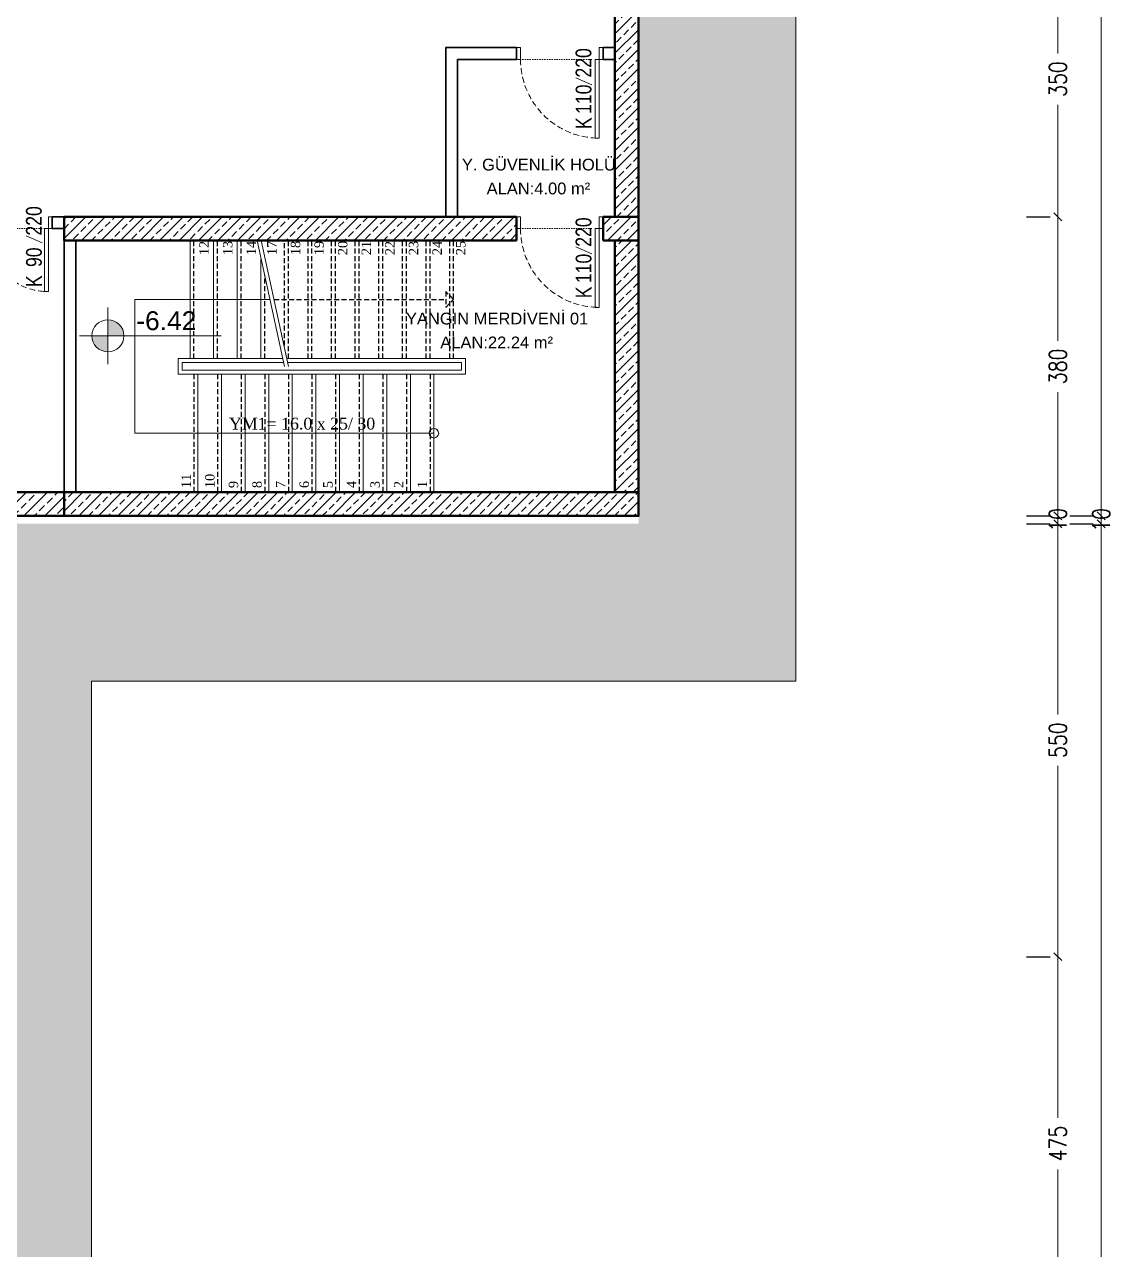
# Model space of a CAD drawing. Header units: millimetres. Extents: x -7453 to 3447, y 1740 to 11040.
# Drawn here: x -394 to 988, y 6392 to 7948 of the extents above; entities that cross this region are included whole.
import ezdxf
from ezdxf.enums import TextEntityAlignment as Align

# ---------------------------------------------------------------- set-up
doc = ezdxf.new("R2010")
doc.units = ezdxf.units.MM
for name, pattern in [('244-L101$0$244-L101$0$244-L101$0$HIDDEN', [9.525, 6.35, -3.175]), ('ACAD_ISO07W100', [3, 0, -3]), ('DASHED', [0.75, 0.5, -0.25])]:
    doc.linetypes.add(name, pattern=pattern)
for name, color, linetype, lineweight in [('betonarme-İM', 1, 'Continuous', 50), ('duvar-İM', 71, 'Continuous', 35), ('kapı-açılış-İM', 253, 'Continuous', 5), ('kapı-kesit-İM', 252, 'Continuous', 9), ('kapı-poz-İM', 115, 'Continuous', 0), ('korkuluk-İM', 212, 'Continuous', 20), ('kot-İM', 43, 'Continuous', 20), ('merdiven-İM', 251, 'Continuous', 20), ('tarama-b.a-İM', 8, 'Continuous', 9), ('tarama-toprak-İM', 245, 'Continuous', 0), ('yazı-mekan-İM', 43, 'Continuous', 30), ('ölçü-dış-İM', 7, 'Continuous', 20)]:
    doc.layers.add(name, color=color, linetype=linetype, lineweight=lineweight)
doc.layers.add('IZ', color=8, linetype='Continuous')
doc.styles.add('ARIAL', font='arial.ttf')
doc.styles.get("Standard").update_dxf_attribs({"font": 'arial.ttf'})
doc.styles.add('YAZ-50', font='times.ttf', dxfattribs={"width": 0.9})
doc.styles.add('ÖLÇÜ_İM', font='romans.shx', dxfattribs={"width": 0.8})
doc.dimstyles.new('ÖLÇÜ_İM_1-100', dxfattribs={"dimscale": 100, "dimtxt": 0.22, "dimasz": 0.1, "dimexe": 0.1, "dimexo": 0.4, "dimgap": 0.1, "dimtad": 0, "dimdec": 1, "dimrnd": 0.5, "dimzin": 12, "dimdsep": 46, "dimtxsty": 'ÖLÇÜ_İM', "dimblk1": 'OBLIQUE', "dimblk2": 'OBLIQUE', "dimsah": 1, "dimcen": 0.09, "dimdle": 0.1, "dimclrd": 256, "dimclre": 256, "dimclrt": 256, "dimadec": 0, "dimazin": 3, "dimtfac": 1, "dimtdec": 1, "dimtix": 1, "dimtofl": 0, "dimtmove": 2, "dimatfit": 3, "dimldrblk": 'OBLIQUE', "dimfxl": 0, "dimtolj": 1, "dimlwd": -1, "dimarcsym": 0})
pattern_1 = [(45, (-88873.535, 105652.777), (-12.3743687, 12.3743687), []), (45, (-88861.16, 105652.777), (-12.3743687, 12.3743687), [8.75, -4.375])]

# ---------------------------------------------------------------- blocks, each defined once
blk = doc.blocks.new('DAİRE ETİKET İM')
at = {"layer": 'yazı-mekan-İM', "style": 'ARIAL'}
blk.add_attdef('DAİRENO', text='', height=15, dxfattribs=at).set_placement((50, 2.8), align=Align.CENTER)
at = {"layer": 'yazı-mekan-İM'}
blk.add_attdef('ALAN:', text='', height=15, dxfattribs=at).set_placement((49.4, -27.6), align=Align.CENTER)
blk = doc.blocks.new('okul 15-110')
at = {"layer": 'duvar-İM'}
for points in [[(0, 15), (0, 0)], [(110, 15), (110, 0)]]:
    blk.add_lwpolyline(points, dxfattribs=at)
at = {"layer": 'kapı-açılış-İM', "linetype": 'ACAD_ISO07W100'}
blk.add_line((105, 15), (10, 15), dxfattribs=at)
at = {"layer": 'kapı-açılış-İM', "color": 30, "linetype": 'DASHED', "ltscale": 15}
blk.add_arc((5, 15), 100, 0, 90, dxfattribs=at)
at = {"layer": 'kapı-kesit-İM', "color": 30}
blk.add_lwpolyline([(5, 15), (10, 15), (10, 115), (5, 115)], close=True, dxfattribs=at)
at = {"layer": 'kapı-kesit-İM', "color": 84}
for points in [[(5, 0), (0, 0), (0, 15), (5, 15)], [(110, 0), (105, 0), (105, 15), (110, 15)]]:
    blk.add_lwpolyline(points, close=True, dxfattribs=at)
blk = doc.blocks.new('KAPI ETİKET 100')
blk.add_lwpolyline([(-19.9, 65.2), (0.6, 56.3)])
at = {"width": 0.8}
blk.add_attdef('000', text='', height=20, rotation=90, dxfattribs=at).set_placement((-20.2, 84.1), align=Align.TOP_CENTER)
blk.add_attdef('000', text='', height=20, rotation=90, dxfattribs=at).set_placement((-0.1, 37.9), align=Align.CENTER)
blk.add_attdef('K', text='', height=20, rotation=90, dxfattribs=at).set_placement((-10, 7.5), align=Align.MIDDLE_CENTER)
blk = doc.blocks.new('kot plan 100')
h = blk.add_hatch(color=256)
h.paths.add_polyline_path([(0, 20.4), (0, 0), (20.4, 0, 0.414214)])
h.paths.add_polyline_path([(0, 0), (-20.4, 0, 0.414214), (0, -20.4)])
at = {"ltscale": 500}
for points in [[(0, -36), (0, 36)], [(144, 0), (-36, 0)]]:
    blk.add_lwpolyline(points, dxfattribs=at)
blk.add_circle((0, 0), 20.4)
at = {"style": 'ARIAL'}
blk.add_attdef('INCE_KOT', (36, 7.2), '', height=36, dxfattribs=at)
blk.add_attdef('KALIN_KOT', text='', height=36, dxfattribs=at).set_placement((36, -7.2), align=Align.TOP_LEFT)
blk = doc.blocks.new('okul 15-90')
at = {"layer": 'duvar-İM'}
for points in [[(0, 15), (0, 0)], [(90, 15), (90, 0)]]:
    blk.add_lwpolyline(points, dxfattribs=at)
at = {"layer": 'kapı-açılış-İM', "linetype": 'ACAD_ISO07W100'}
blk.add_line((85, 15), (10, 15), dxfattribs=at)
at = {"layer": 'kapı-açılış-İM', "color": 30, "linetype": 'DASHED', "ltscale": 15}
blk.add_arc((5, 15), 80, 0, 90, dxfattribs=at)
at = {"layer": 'kapı-kesit-İM', "color": 30}
blk.add_lwpolyline([(5, 15), (10, 15), (10, 95), (5, 95)], close=True, dxfattribs=at)
at = {"layer": 'kapı-kesit-İM', "color": 84}
for points in [[(5, 0), (0, 0), (0, 15), (5, 15)], [(90, 0), (85, 0), (85, 15), (90, 15)]]:
    blk.add_lwpolyline(points, close=True, dxfattribs=at)
blk = doc.blocks.new('_OBLIQUE')
at = {"color": 0, "linetype": 'ByBlock'}
blk.add_line((-0.5, -0.5), (0.5, 0.5), dxfattribs=at)
blk = doc.blocks.new('*D189')
at = {"layer": 'Defpoints', "color": 0}
for p in [(919.1, 7703.6, 0), (919.1, 7703.6, 0), (919.1, 7323.6, 0)]:
    blk.add_point(p, dxfattribs=at)
at = {"layer": 'ölçü-dış-İM'}
for p, q in [((919.1, 7713.6, 0), (919.1, 7546.2, 0)), ((919.1, 7313.6, 0), (919.1, 7480.9, 0))]:
    blk.add_line(p, q, dxfattribs=at)
at = {"layer": 'ölçü-dış-İM', "lineweight": -2}
for p, q in [((879.1, 7703.6, 0), (909.1, 7703.6, 0)), ((879.1, 7323.6, 0), (909.1, 7323.6, 0))]:
    blk.add_line(p, q, dxfattribs=at)
at = {"layer": 'ölçü-dış-İM', "xscale": 10, "yscale": 10, "zscale": 10}
for p, rotation in [((919.1, 7703.6, 0), 90), ((919.1, 7323.6, 0), 270)]:
    blk.add_blockref('_OBLIQUE', p, dxfattribs=dict(at, rotation=rotation))
at = {"layer": 'ölçü-dış-İM', "insert": (919.1, 7513.6, 0), "char_height": 22, "attachment_point": 5, "rotation": 90, "style": 'ÖLÇÜ_İM'}
blk.add_mtext('\\A1;380', dxfattribs=at)
blk = doc.blocks.new('*D192')
at = {"layer": 'Defpoints', "color": 0}
for p in [(974.1, 9083.6), (974.1, 9083.6, 0), (974.1, 7323.6, 0)]:
    blk.add_point(p, dxfattribs=at)
at = {"layer": 'ölçü-dış-İM'}
for p, q in [((974.1, 9093.6, 0), (974.1, 8243.3, 0)), ((974.1, 7313.6, 0), (974.1, 8163.8, 0))]:
    blk.add_line(p, q, dxfattribs=at)
at = {"layer": 'ölçü-dış-İM', "lineweight": -2}
for p, q in [((934.1, 9083.6, 0), (964.1, 9083.6, 0)), ((934.1, 7323.6, 0), (964.1, 7323.6, 0))]:
    blk.add_line(p, q, dxfattribs=at)
at = {"layer": 'ölçü-dış-İM', "xscale": 10, "yscale": 10, "zscale": 10}
for p, rotation in [((974.1, 9083.6, 0), 90), ((974.1, 7323.6, 0), 270)]:
    blk.add_blockref('_OBLIQUE', p, dxfattribs=dict(at, rotation=rotation))
at = {"layer": 'ölçü-dış-İM', "insert": (974.1, 8203.6, 0), "char_height": 22, "attachment_point": 5, "rotation": 90, "style": 'ÖLÇÜ_İM'}
blk.add_mtext('\\A1;1760', dxfattribs=at)
blk = doc.blocks.new('*D196')
at = {"layer": 'Defpoints', "color": 0}
for p in [(919.1, 8053.6, 0), (919.1, 8053.6, 0), (919.1, 7703.6, 0)]:
    blk.add_point(p, dxfattribs=at)
at = {"layer": 'ölçü-dış-İM'}
for p, q in [((919.1, 8063.6, 0), (919.1, 7911.2, 0)), ((919.1, 7693.6, 0), (919.1, 7845.9, 0))]:
    blk.add_line(p, q, dxfattribs=at)
at = {"layer": 'ölçü-dış-İM', "lineweight": -2}
for p, q in [((879.1, 8053.6, 0), (909.1, 8053.6, 0)), ((879.1, 7703.6, 0), (909.1, 7703.6, 0))]:
    blk.add_line(p, q, dxfattribs=at)
at = {"layer": 'ölçü-dış-İM', "xscale": 10, "yscale": 10, "zscale": 10}
for p, rotation in [((919.1, 8053.6, 0), 90), ((919.1, 7703.6, 0), 270)]:
    blk.add_blockref('_OBLIQUE', p, dxfattribs=dict(at, rotation=rotation))
at = {"layer": 'ölçü-dış-İM', "insert": (919.1, 7878.6, 0), "char_height": 22, "attachment_point": 5, "rotation": 90, "style": 'ÖLÇÜ_İM'}
blk.add_mtext('\\A1;350', dxfattribs=at)
blk = doc.blocks.new('*D199')
at = {"layer": 'Defpoints', "color": 0}
for p in [(919.1, 7323.6, 0), (919.1, 7323.6, 0), (919.1, 7313.6, 0)]:
    blk.add_point(p, dxfattribs=at)
at = {"layer": 'ölçü-dış-İM'}
for p, q in [((919.1, 7323.6, 0), (919.1, 7333.6, 0)), ((919.1, 7313.6, 0), (919.1, 7303.6, 0))]:
    blk.add_line(p, q, dxfattribs=at)
at = {"layer": 'ölçü-dış-İM', "lineweight": -2}
for p, q in [((879.1, 7323.6, 0), (909.1, 7323.6, 0)), ((879.1, 7313.6, 0), (909.1, 7313.6, 0))]:
    blk.add_line(p, q, dxfattribs=at)
at = {"layer": 'ölçü-dış-İM', "xscale": 10, "yscale": 10, "zscale": 10}
for p, rotation in [((919.1, 7323.6, 0), 270), ((919.1, 7313.6, 0), 90)]:
    blk.add_blockref('_OBLIQUE', p, dxfattribs=dict(at, rotation=rotation))
at = {"layer": 'ölçü-dış-İM', "insert": (919.1, 7318.6, 0), "char_height": 22, "attachment_point": 5, "rotation": 90, "style": 'ÖLÇÜ_İM'}
blk.add_mtext('\\A1;10', dxfattribs=at)
blk = doc.blocks.new('*D200')
at = {"layer": 'Defpoints', "color": 0}
for p in [(974.1, 7323.6, 0), (974.1, 7323.6, 0), (974.1, 7313.6, 0)]:
    blk.add_point(p, dxfattribs=at)
at = {"layer": 'ölçü-dış-İM'}
for p, q in [((974.1, 7323.6, 0), (974.1, 7333.6, 0)), ((974.1, 7313.6, 0), (974.1, 7303.6, 0))]:
    blk.add_line(p, q, dxfattribs=at)
at = {"layer": 'ölçü-dış-İM', "lineweight": -2}
for p, q in [((934.1, 7323.6, 0), (964.1, 7323.6, 0)), ((934.1, 7313.6, 0), (964.1, 7313.6, 0))]:
    blk.add_line(p, q, dxfattribs=at)
at = {"layer": 'ölçü-dış-İM', "xscale": 10, "yscale": 10, "zscale": 10}
for p, rotation in [((974.1, 7323.6, 0), 270), ((974.1, 7313.6, 0), 90)]:
    blk.add_blockref('_OBLIQUE', p, dxfattribs=dict(at, rotation=rotation))
at = {"layer": 'ölçü-dış-İM', "insert": (974.1, 7318.6, 0), "char_height": 22, "attachment_point": 5, "rotation": 90, "style": 'ÖLÇÜ_İM'}
blk.add_mtext('\\A1;10', dxfattribs=at)
blk = doc.blocks.new('*D201')
at = {"layer": 'Defpoints', "color": 0}
for p in [(919.1, 7313.6, 0), (919.1, 7313.6, 0), (919.1, 6763.6, 0)]:
    blk.add_point(p, dxfattribs=at)
at = {"layer": 'ölçü-dış-İM'}
for p, q in [((919.1, 7323.6, 0), (919.1, 7071.2, 0)), ((919.1, 6753.6, 0), (919.1, 7005.9, 0))]:
    blk.add_line(p, q, dxfattribs=at)
at = {"layer": 'ölçü-dış-İM', "lineweight": -2}
for p, q in [((879.1, 7313.6, 0), (909.1, 7313.6, 0)), ((879.1, 6763.6, 0), (909.1, 6763.6, 0))]:
    blk.add_line(p, q, dxfattribs=at)
at = {"layer": 'ölçü-dış-İM', "xscale": 10, "yscale": 10, "zscale": 10}
for p, rotation in [((919.1, 7313.6, 0), 90), ((919.1, 6763.6, 0), 270)]:
    blk.add_blockref('_OBLIQUE', p, dxfattribs=dict(at, rotation=rotation))
at = {"layer": 'ölçü-dış-İM', "insert": (919.1, 7038.6, 0), "char_height": 22, "attachment_point": 5, "rotation": 90, "style": 'ÖLÇÜ_İM'}
blk.add_mtext('\\A1;550', dxfattribs=at)
blk = doc.blocks.new('*D202')
at = {"layer": 'Defpoints', "color": 0}
for p in [(974.1, 7313.6, 0), (974.1, 7313.6, 0), (974.1, 4378.6, 0)]:
    blk.add_point(p, dxfattribs=at)
at = {"layer": 'ölçü-dış-İM'}
for p, q in [((974.1, 7323.6, 0), (974.1, 5887.1, 0)), ((974.1, 4368.6, 0), (974.1, 5805, 0))]:
    blk.add_line(p, q, dxfattribs=at)
at = {"layer": 'ölçü-dış-İM', "lineweight": -2}
for p, q in [((934.1, 7313.6, 0), (964.1, 7313.6, 0)), ((934.1, 4378.6, 0), (964.1, 4378.6, 0))]:
    blk.add_line(p, q, dxfattribs=at)
at = {"layer": 'ölçü-dış-İM', "xscale": 10, "yscale": 10, "zscale": 10}
for p, rotation in [((974.1, 7313.6, 0), 90), ((974.1, 4378.6, 0), 270)]:
    blk.add_blockref('_OBLIQUE', p, dxfattribs=dict(at, rotation=rotation))
at = {"layer": 'ölçü-dış-İM', "insert": (974.1, 5846.1, 0), "char_height": 22, "attachment_point": 5, "rotation": 90, "style": 'ÖLÇÜ_İM'}
blk.add_mtext('\\A1;2935', dxfattribs=at)
blk = doc.blocks.new('*D203')
at = {"layer": 'Defpoints', "color": 0}
for p in [(919.1, 6763.6, 0), (919.1, 6763.6, 0), (919.1, 6288.6, 0)]:
    blk.add_point(p, dxfattribs=at)
at = {"layer": 'ölçü-dış-İM'}
for p, q in [((919.1, 6773.6, 0), (919.1, 6558.7, 0)), ((919.1, 6278.6, 0), (919.1, 6493.4, 0))]:
    blk.add_line(p, q, dxfattribs=at)
at = {"layer": 'ölçü-dış-İM', "lineweight": -2}
for p, q in [((879.1, 6763.6, 0), (909.1, 6763.6, 0)), ((879.1, 6288.6, 0), (909.1, 6288.6, 0))]:
    blk.add_line(p, q, dxfattribs=at)
at = {"layer": 'ölçü-dış-İM', "xscale": 10, "yscale": 10, "zscale": 10}
for p, rotation in [((919.1, 6763.6, 0), 90), ((919.1, 6288.6, 0), 270)]:
    blk.add_blockref('_OBLIQUE', p, dxfattribs=dict(at, rotation=rotation))
at = {"layer": 'ölçü-dış-İM', "insert": (919.1, 6526.1, 0), "char_height": 22, "attachment_point": 5, "rotation": 90, "style": 'ÖLÇÜ_İM'}
blk.add_mtext('\\A1;475', dxfattribs=at)

msp = doc.modelspace()

# ---------------------------------------------------------------- hatches: boundary and pattern name
at = {"layer": 'tarama-b.a-İM'}
h = msp.add_hatch(dxfattribs=at)
h.set_pattern_fill('ANSI33', color=256, scale=70, style=0)
h.set_pattern_definition([(45, (-88873.535, 106202.777), (-12.3743687, 12.3743687), []), (45, (-88861.16, 106202.777), (-12.3743687, 12.3743687), [8.75, -4.375])])
h.paths.add_polyline_path([(356.22, 8353.56), (356.22, 7703.56), (386.22, 7703.56), (386.22, 8353.56)])
h = msp.add_hatch(dxfattribs=at)
h.set_pattern_fill('ANSI33', color=256, scale=70, style=0)
h.set_pattern_definition(pattern_1)
h.paths.add_polyline_path([(341.22, 7703.56), (341.22, 7673.56), (386.22, 7673.56), (386.22, 7703.56)])
h.paths.add_polyline_path([(231.22, 7673.56), (231.22, 7703.56), (-343.78, 7703.56), (-343.78, 7673.56)])
h = msp.add_hatch(dxfattribs=at)
h.set_pattern_fill('ANSI33', color=256, scale=70, style=0)
h.set_pattern_definition([(45, (-88873.535, 105522.777), (-12.3743687, 12.3743687), []), (45, (-88861.16, 105522.777), (-12.3743687, 12.3743687), [8.75, -4.375])])
h.paths.add_polyline_path([(356.22, 7673.56), (356.22, 7353.56), (386.22, 7353.56), (386.22, 7673.56)])
h = msp.add_hatch(dxfattribs=at)
h.set_pattern_fill('ANSI33', color=256, scale=75, angle=-180, style=0)
h.set_pattern_definition([(225, (-42241.535, 105722.777), (13.258252, -13.258252), []), (225, (-42254.793, 105722.777), (13.258252, -13.258252), [9.375, -4.6875])])
h.paths.add_polyline_path([(-343.78, 7353.56), (-558.78, 7353.56), (-558.78, 7323.56), (-343.78, 7323.56)])
h = msp.add_hatch(dxfattribs=at)
h.set_pattern_fill('ANSI33', color=256, scale=70, style=0)
h.set_pattern_definition(pattern_1)
h.paths.add_polyline_path([(386.22, 7323.56), (386.22, 7353.56), (-343.78, 7353.56), (-343.78, 7323.56)])
at = {"layer": 'tarama-toprak-İM'}
h = msp.add_hatch(dxfattribs=at)
h.set_pattern_fill('ANSI38', color=256, scale=200, style=0)
h.set_pattern_definition([(45, (-29711.535, 118685.288), (-17.6776695, 17.6776695), []), (135, (-29711.535, 118685.288), (-53.0330086, 17.6776695), [62.5, -37.5])])
h.paths.add_polyline_path([(-6038.583, 9083.56), (-5333.78, 9083.56), (-5333.78, 9208.56), (-3948.78, 9208.56), (-3948.78, 9083.56), (-2318.78, 9083.56), (-2318.78, 9208.56), (-293.78, 9208.56), (-293.78, 9083.56), (386.22, 9083.56), (386.22, 7313.56), (-508.78, 7313.56), (-508.78, 4378.56), (-5808.78, 4378.56), (-5808.78, 5358.56), (-5933.78, 5358.56), (-5933.78, 7348.56), (-5808.78, 7348.56), (-5808.78, 9083.56)])
h.paths.add_polyline_path([(-6008.78, 9283.56), (586.22, 9283.56), (586.22, 7113.56), (-308.78, 7113.56), (-308.78, 4178.56), (-6008.78, 4178.56)])

# ---------------------------------------------------------------- linework, layer by layer
at = {"layer": 'betonarme-İM'}
for p, q in [((231.22, 7673.56, 0), (231.22, 7703.56, 0)), ((341.22, 7673.56, 0), (341.22, 7703.56, 0)), ((-558.78, 7353.56, 0), (-343.78, 7353.56, 0)), ((-558.78, 7323.56, 0), (-343.78, 7323.56, 0))]:
    msp.add_line(p, q, dxfattribs=at)
at = {"layer": 'betonarme-İM', "elevation": 0}
for points in [[(356.22, 8353.56), (356.22, 7703.56)], [(386.22, 8353.56), (386.22, 7703.56)], [(231.22, 7673.56), (-343.78, 7673.56), (-343.78, 7703.56), (231.22, 7703.56)], [(341.22, 7703.56), (386.22, 7703.56), (386.22, 7673.56), (341.22, 7673.56)], [(341.22, 7703.56), (341.22, 7673.56)], [(356.22, 7673.56), (356.22, 7353.56)], [(386.22, 7673.56), (386.22, 7353.56)]]:
    msp.add_lwpolyline(points, dxfattribs=at)
msp.add_lwpolyline([(-343.78, 7323.56), (-343.78, 7353.56), (386.22, 7353.56), (386.22, 7323.56)], close=True, dxfattribs=at)
at = {"layer": 'duvar-İM'}
for p, q in [((341.22, 7903.56, 0), (356.22, 7903.56, 0)), ((-343.78, 7703.56), (-358.78, 7703.56)), ((-343.78, 7688.56), (-358.78, 7688.56))]:
    msp.add_line(p, q, dxfattribs=at)
at = {"layer": 'duvar-İM', "elevation": 0}
for points in [[(231.22, 7918.56), (141.22, 7918.56), (141.22, 7703.56)], [(341.22, 7918.56), (356.22, 7918.56)], [(156.22, 7903.56), (231.22, 7903.56)], [(156.22, 7903.56), (156.22, 7703.56)], [(-343.78, 7353.56), (-343.78, 7673.56)], [(-328.78, 7353.56), (-328.78, 7673.56)]]:
    msp.add_lwpolyline(points, dxfattribs=at)
at = {"layer": 'IZ', "linetype": '244-L101$0$244-L101$0$244-L101$0$HIDDEN'}
for points in [[(-178.78, 7523.56), (-178.78, 7673.56)], [(-148.78, 7523.56), (-148.78, 7673.56)], [(-118.78, 7523.56), (-118.78, 7673.56)], [(-63.78, 7540.051), (-63.78, 7673.56)], [(-58.78, 7523.56), (-58.78, 7673.56)], [(-33.78, 7523.56), (-33.78, 7673.56)], [(-28.78, 7523.56), (-28.78, 7673.56)], [(-3.78, 7523.56), (-3.78, 7673.56)], [(1.22, 7523.56), (1.22, 7673.56)], [(26.22, 7523.56), (26.22, 7673.56)], [(31.22, 7523.56), (31.22, 7673.56)], [(56.22, 7523.56), (56.22, 7673.56)], [(61.22, 7523.56), (61.22, 7673.56)], [(86.22, 7523.56), (86.22, 7673.56)], [(91.22, 7523.56), (91.22, 7673.56)], [(116.22, 7523.56), (116.22, 7673.56)], [(121.22, 7523.56), (121.22, 7673.56)], [(146.22, 7523.56), (146.22, 7673.56)], [(151.22, 7523.56), (151.22, 7673.56)], [(-88.78, 7523.56), (-88.78, 7629.181)], [(-76.947, 7598.56), (141.172, 7598.56)], [(-178.78, 7503.56), (-178.78, 7353.56)], [(-148.78, 7503.56), (-148.78, 7353.56)], [(-118.78, 7503.56), (-118.78, 7353.56)], [(-88.78, 7503.56), (-88.78, 7353.56)], [(-58.78, 7503.56), (-58.78, 7353.56)], [(-28.78, 7503.56), (-28.78, 7353.56)], [(1.22, 7503.56), (1.22, 7353.56)], [(31.22, 7503.56), (31.22, 7353.56)], [(61.22, 7503.56), (61.22, 7353.56)], [(91.22, 7503.56), (91.22, 7353.56)], [(121.22, 7503.56), (121.22, 7353.56)]]:
    msp.add_lwpolyline(points, dxfattribs=at)
msp.add_lwpolyline([(141.172, 7608.511), (141.172, 7588.511), (151.22, 7598.56)], close=True, dxfattribs=at)
at = {"layer": 'korkuluk-İM'}
for points in [[(166.22, 7503.56), (-198.78, 7503.56), (-198.78, 7523.56), (-65.702, 7523.56)], [(161.22, 7508.56), (-193.78, 7508.56), (-193.78, 7518.56), (-64.741, 7518.56)], [(-60.61, 7523.56), (166.22, 7523.56), (166.22, 7503.56), (166.22, 7503.56)], [(-59.649, 7518.56), (161.22, 7518.56), (161.22, 7508.56), (161.22, 7508.56)]]:
    msp.add_lwpolyline(points, dxfattribs=at)
at = {"layer": 'merdiven-İM'}
for p, q in [((-98.376, 7673.56), (-63.78, 7513.56)), ((-93.284, 7673.56), (-58.688, 7513.56))]:
    msp.add_line(p, q, dxfattribs=at)
at = {"layer": 'merdiven-İM', "lineweight": 20}
for points in [[(-183.78, 7523.56), (-183.78, 7673.56)], [(-153.78, 7523.56), (-153.78, 7673.56)], [(-123.78, 7523.56), (-123.78, 7673.56)], [(-93.78, 7523.56), (-93.78, 7649.649)], [(126.22, 7428.56), (-253.78, 7428.56), (-253.78, 7598.56), (-82.039, 7598.56)], [(-173.78, 7503.56), (-173.78, 7353.56)], [(-143.78, 7503.56), (-143.78, 7353.56)], [(-113.78, 7503.56), (-113.78, 7353.56)], [(-83.78, 7503.56), (-83.78, 7353.56)], [(-53.78, 7503.56), (-53.78, 7353.56)], [(-23.78, 7503.56), (-23.78, 7353.56)], [(6.22, 7503.56), (6.22, 7353.56)], [(36.22, 7503.56), (36.22, 7353.56)], [(66.22, 7503.56), (66.22, 7353.56)], [(96.22, 7503.56), (96.22, 7353.56)], [(126.22, 7503.56), (126.22, 7353.56)]]:
    msp.add_lwpolyline(points, dxfattribs=at)
at = {"layer": 'merdiven-İM'}
msp.add_circle((126.22, 7428.56), 6, dxfattribs=at)
at = {"layer": 'tarama-toprak-İM', "elevation": 0}
msp.add_lwpolyline([(-6008.78, 9283.56), (586.22, 9283.56), (586.22, 7113.56), (-308.78, 7113.56), (-308.78, 4178.56), (-6008.78, 4178.56)], close=True, dxfattribs=at)

# ---------------------------------------------------------------- block references
at = {"layer": 'kapı-kesit-İM', "rotation": 180}
for name, p in [('okul 15-110', (341.22, 7918.56, 0)), ('okul 15-90', (-358.78, 7703.56)), ('okul 15-110', (341.22, 7703.56, 0))]:
    msp.add_blockref(name, p, dxfattribs=at)
at = {"layer": 'kapı-poz-İM'}
ref = msp.add_blockref('KAPI ETİKET 100', (326.422, 7815.121, 0), dxfattribs=at)
ref.add_attrib('K', 'K', dxfattribs={"layer": '0', "height": 20, "rotation": 90, "width": 0.8}).set_placement((316.422, 7822.576, 0), align=Align.MIDDLE_CENTER)
ref.add_attrib('000', '110', dxfattribs={"layer": '0', "height": 20, "rotation": 90, "width": 0.8}).set_placement((326.324, 7853.034, 0), align=Align.CENTER)
ref.add_attrib('000', '220', dxfattribs={"layer": '0', "height": 20, "rotation": 90, "width": 0.8}).set_placement((306.219, 7899.208, 0), align=Align.TOP_CENTER)
ref = msp.add_blockref('KAPI ETİKET 100', (-372.072, 7614.359, 0), dxfattribs=at)
ref.add_attrib('K', 'K', dxfattribs={"layer": '0', "height": 20, "rotation": 90, "width": 0.8}).set_placement((-382.072, 7621.814, 0), align=Align.MIDDLE_CENTER)
ref.add_attrib('000', '90', dxfattribs={"layer": '0', "height": 20, "rotation": 90, "width": 0.8}).set_placement((-372.17, 7652.272, 0), align=Align.CENTER)
ref.add_attrib('000', '220', dxfattribs={"layer": '0', "height": 20, "rotation": 90, "width": 0.8}).set_placement((-392.275, 7698.446, 0), align=Align.TOP_CENTER)
ref = msp.add_blockref('KAPI ETİKET 100', (326.422, 7600.121, 0), dxfattribs=at)
ref.add_attrib('K', 'K', dxfattribs={"layer": '0', "height": 20, "rotation": 90, "width": 0.8}).set_placement((316.422, 7607.576, 0), align=Align.MIDDLE_CENTER)
ref.add_attrib('000', '110', dxfattribs={"layer": '0', "height": 20, "rotation": 90, "width": 0.8}).set_placement((326.324, 7638.034, 0), align=Align.CENTER)
ref.add_attrib('000', '220', dxfattribs={"layer": '0', "height": 20, "rotation": 90, "width": 0.8}).set_placement((306.219, 7684.208, 0), align=Align.TOP_CENTER)
at = {"layer": 'kot-İM'}
ref = msp.add_blockref('kot plan 100', (-288.099, 7552.402, 0), dxfattribs=at)
ref.add_attrib('INCE_KOT', '-6.42', (-252.099, 7559.602, 0), dxfattribs={"layer": '0', "height": 24, "style": 'ARIAL'})
at = {"layer": 'yazı-mekan-İM'}
ref = msp.add_blockref('DAİRE ETİKET İM', (209.541, 7755.172, 0), dxfattribs=at)
ref.add_attrib('DAİRENO', 'Y. GÜVENLİK HOLÜ', dxfattribs={"height": 15, "style": 'ARIAL'}).set_placement((259.538, 7757.957, 0), align=Align.BOTTOM_CENTER)
ref.add_attrib('ALAN:', 'ALAN:4.00 m²', dxfattribs={"height": 15, "style": 'ARIAL'}).set_placement((258.95, 7727.619, 0), align=Align.BOTTOM_CENTER)
ref = msp.add_blockref('DAİRE ETİKET İM', (156.474, 7559.541), dxfattribs=at)
ref.add_attrib('DAİRENO', 'YANGIN MERDİVENİ 01', dxfattribs={"height": 15, "style": 'ARIAL'}).set_placement((206.471, 7562.326), align=Align.BOTTOM_CENTER)
ref.add_attrib('ALAN:', 'ALAN:22.24 m²', dxfattribs={"height": 15, "style": 'ARIAL'}).set_placement((205.883, 7531.988), align=Align.BOTTOM_CENTER)

# ---------------------------------------------------------------- texts
at = {"layer": 'merdiven-İM', "style": 'YAZ-50'}
for s, p in [('12', (-159.93, 7654.894, 0)), ('13', (-129.93, 7654.894, 0)), ('14', (-99.93, 7654.894, 0)), ('17', (-73.76, 7654.894, 0)), ('18', (-43.76, 7654.894, 0)), ('19', (-13.76, 7654.894, 0)), ('20', (16.24, 7654.894, 0)), ('21', (46.24, 7654.894, 0)), ('22', (76.24, 7654.894, 0)), ('23', (106.24, 7654.894, 0)), ('24', (136.24, 7654.894, 0)), ('25', (166.24, 7654.894, 0)), ('11', (-182.641, 7358.959, 0)), ('10', (-152.641, 7358.959, 0)), ('9', (-122.641, 7358.959, 0)), ('8', (-92.641, 7358.959, 0)), ('7', (-62.641, 7358.959, 0)), ('6', (-32.641, 7358.959, 0)), ('5', (-2.641, 7358.959, 0)), ('4', (27.359, 7358.959, 0)), ('3', (57.359, 7358.959, 0)), ('2', (87.359, 7358.959, 0)), ('1', (117.359, 7358.959, 0))]:
    msp.add_text(s, height=12, rotation=90, dxfattribs=at).set_placement(p)
msp.add_text('YM1= 16.0 x 25/ 30', height=15, dxfattribs=at).set_placement((-134.292, 7433.358, 0))

# ---------------------------------------------------------------- dimensions: what is measured, and where the dimension line sits
at = {"layer": 'ölçü-dış-İM'}
for base, p1, p2, picture, middle in [((974.056, 9083.56, 0), (974.056, 7323.56, 0), (974.056, 9083.56), '*D192', (974.056, 8203.56, 0)), ((919.056, 8053.56, 0), (919.056, 7703.56, 0), (919.056, 8053.56, 0), '*D196', (919.056, 7878.56, 0)), ((919.056, 7703.56, 0), (919.056, 7323.56, 0), (919.056, 7703.56, 0), '*D189', (919.056, 7513.56, 0)), ((919.056, 7323.56, 0), (919.056, 7313.56, 0), (919.056, 7323.56, 0), '*D199', (919.056, 7318.56, 0)), ((974.056, 7323.56, 0), (974.056, 7313.56, 0), (974.056, 7323.56, 0), '*D200', (974.056, 7318.56, 0)), ((919.056, 7313.56, 0), (919.056, 6763.56, 0), (919.056, 7313.56, 0), '*D201', (919.056, 7038.56, 0)), ((974.056, 7313.56, 0), (974.056, 4378.56, 0), (974.056, 7313.56, 0), '*D202', (974.056, 5846.06, 0)), ((919.056, 6763.56, 0), (919.056, 6288.56, 0), (919.056, 6763.56, 0), '*D203', (919.056, 6526.06, 0))]:
    dim = msp.add_linear_dim(base=base, p1=p1, p2=p2, angle=90, dimstyle='ÖLÇÜ_İM_1-100', override={"dimfxl": 0.2, "dimarcsym": 1}, dxfattribs=at)
    dim.commit()
    dim.dimension.update_dxf_attribs({"geometry": picture, "text_midpoint": middle})

doc.saveas('drawing.dxf')
